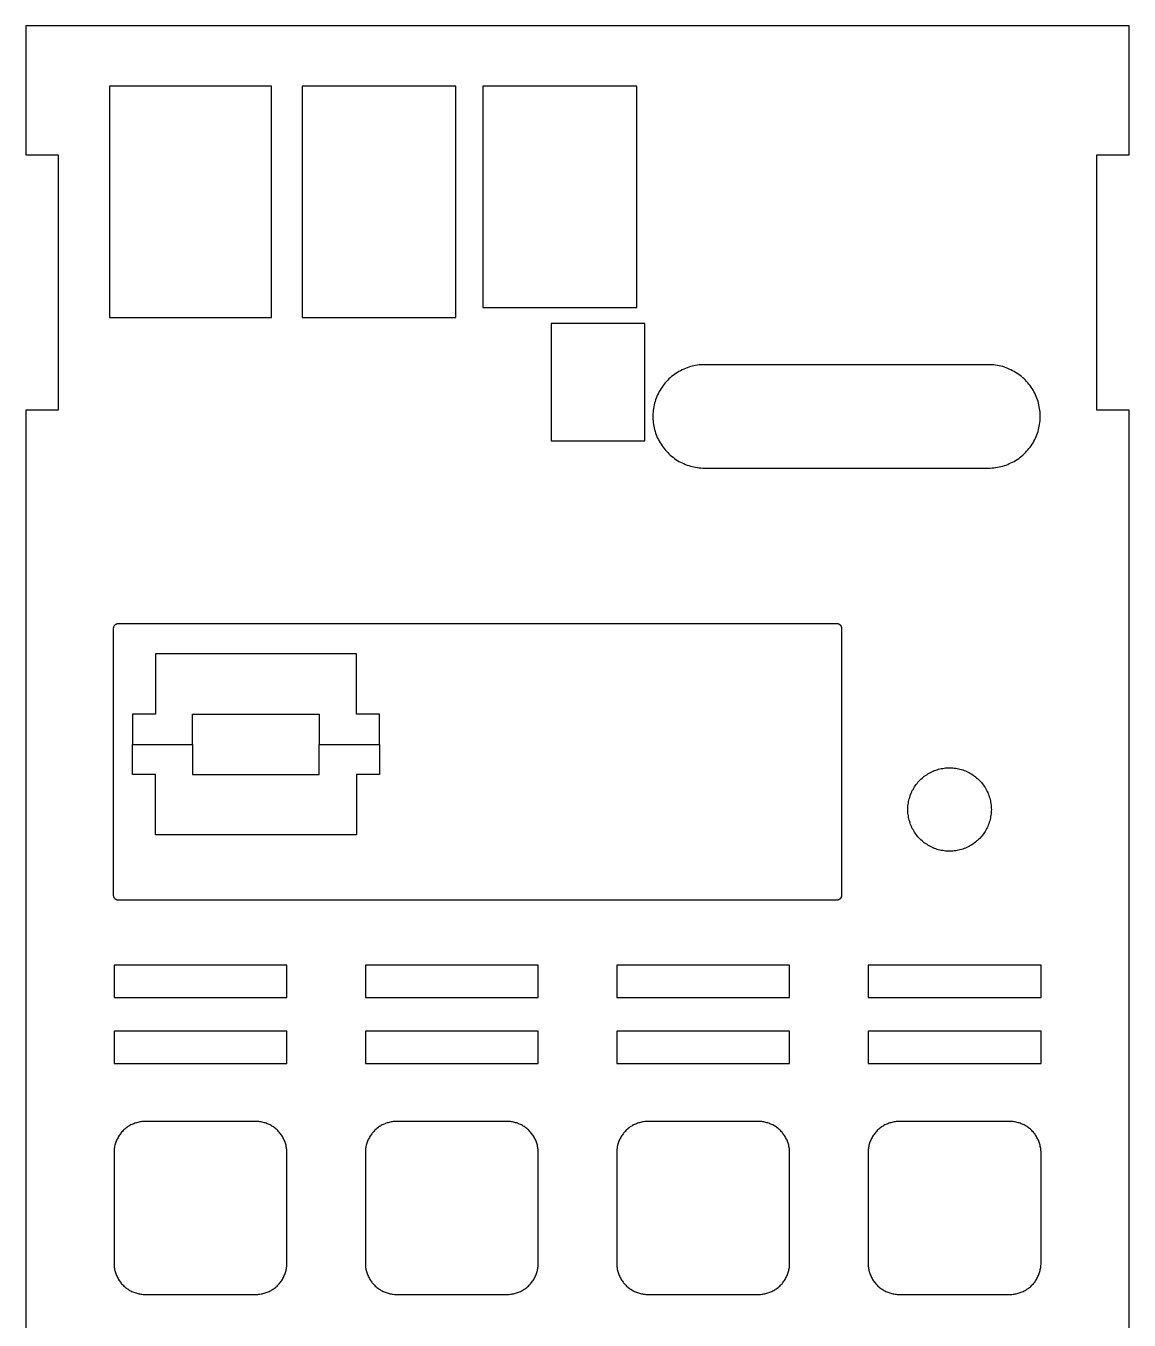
# Model space of a CAD drawing. Header units: millimetres. Extents: x -115 to 485, y -33 to 367.
# Drawn here: x -5.6 to 104.1, y 89.7 to 218.5 of the extents above; entities that cross this region are included whole.
import ezdxf

# ---------------------------------------------------------------- set-up
doc = ezdxf.new("R2010")
doc.units = ezdxf.units.MM
doc.header["$MEASUREMENT"] = 0
doc.layers.add('plot', color=12, linetype='Continuous', true_color=0xb80000)

msp = doc.modelspace()

# ---------------------------------------------------------------- linework, layer by layer
at = {"layer": 'plot'}
for points in [[(-5.63, 218.48), (-5.63, 205.65)], [(104.09, 218.48), (-5.63, 218.48)], [(104.09, 205.65), (104.09, 218.48)], [(18.79, 212.48), (2.68, 212.48)], [(2.68, 212.48), (2.68, 189.48)], [(18.79, 189.48), (18.79, 212.48)], [(37.13, 212.48), (21.83, 212.48)], [(21.83, 212.48), (21.83, 189.48)], [(37.13, 189.48), (37.13, 212.48)], [(39.83, 212.48), (39.83, 190.47)], [(55.13, 212.48), (39.83, 212.48)], [(55.13, 190.47), (55.13, 212.48)], [(-5.63, 205.65), (-2.43, 205.65)], [(-2.43, 205.65), (-2.43, 180.25)], [(100.89, 180.25), (100.89, 205.65)], [(100.89, 205.65), (104.09, 205.65)], [(2.68, 189.48), (18.79, 189.48)], [(21.83, 189.48), (37.13, 189.48)], [(39.83, 190.47), (55.13, 190.47)], [(46.62, 177.19), (55.91, 177.19), (55.91, 188.89), (46.62, 188.89), (46.62, 177.19)], [(61.87, 184.77), (61.69, 184.77), (61.51, 184.76), (61.33, 184.75), (61.16, 184.72), (60.98, 184.7), (60.81, 184.66), (60.64, 184.62), (60.46, 184.58), (60.29, 184.53), (60.13, 184.47), (59.96, 184.41), (59.8, 184.34), (59.64, 184.26), (59.48, 184.18), (59.32, 184.1), (59.17, 184.01), (59.02, 183.91), (58.87, 183.81), (58.73, 183.71), (58.59, 183.6), (58.46, 183.48), (58.33, 183.36), (58.2, 183.24), (58.08, 183.11), (57.96, 182.97), (57.85, 182.84), (57.74, 182.7), (57.64, 182.55), (57.54, 182.4), (57.44, 182.25), (57.36, 182.1), (57.27, 181.94), (57.2, 181.78), (57.13, 181.62), (57.06, 181.45), (57, 181.29), (56.95, 181.12), (56.9, 180.95), (56.85, 180.78), (56.82, 180.6), (56.79, 180.43), (56.76, 180.25), (56.74, 180.07), (56.73, 179.9), (56.73, 179.72), (56.73, 179.54), (56.73, 179.37), (56.74, 179.19), (56.76, 179.01), (56.79, 178.84), (56.82, 178.66), (56.85, 178.49), (56.9, 178.32), (56.95, 178.14), (57, 177.98), (57.06, 177.81), (57.13, 177.64), (57.2, 177.48), (57.27, 177.32), (57.36, 177.16), (57.44, 177.01), (57.54, 176.86), (57.64, 176.71), (57.74, 176.57), (57.85, 176.43), (57.96, 176.29), (58.08, 176.16), (58.2, 176.03), (58.33, 175.9), (58.46, 175.78), (58.59, 175.67), (58.73, 175.56), (58.87, 175.45), (59.02, 175.35), (59.17, 175.26), (59.32, 175.16), (59.48, 175.08), (59.64, 175), (59.8, 174.93), (59.96, 174.86), (60.13, 174.79), (60.29, 174.74), (60.46, 174.69), (60.64, 174.64), (60.81, 174.6), (60.98, 174.57), (61.16, 174.54), (61.33, 174.52), (61.51, 174.5), (61.69, 174.49), (61.87, 174.49)], [(90.11, 184.77), (61.87, 184.77)], [(90.11, 174.49), (90.29, 174.49), (90.47, 174.5), (90.65, 174.52), (90.82, 174.54), (91, 174.57), (91.17, 174.6), (91.34, 174.64), (91.52, 174.69), (91.69, 174.74), (91.85, 174.79), (92.02, 174.86), (92.18, 174.93), (92.34, 175), (92.5, 175.08), (92.66, 175.16), (92.81, 175.26), (92.96, 175.35), (93.11, 175.45), (93.25, 175.56), (93.39, 175.67), (93.52, 175.78), (93.65, 175.9), (93.78, 176.03), (93.9, 176.16), (94.02, 176.29), (94.13, 176.43), (94.24, 176.57), (94.34, 176.71), (94.44, 176.86), (94.54, 177.01), (94.62, 177.16), (94.71, 177.32), (94.78, 177.48), (94.85, 177.64), (94.92, 177.81), (94.98, 177.98), (95.04, 178.14), (95.08, 178.32), (95.13, 178.49), (95.16, 178.66), (95.19, 178.84), (95.22, 179.01), (95.24, 179.19), (95.25, 179.37), (95.25, 179.54), (95.25, 179.72), (95.25, 179.9), (95.24, 180.07), (95.22, 180.25), (95.19, 180.43), (95.16, 180.6), (95.13, 180.78), (95.08, 180.95), (95.04, 181.12), (94.98, 181.29), (94.92, 181.45), (94.85, 181.62), (94.78, 181.78), (94.71, 181.94), (94.62, 182.1), (94.54, 182.25), (94.44, 182.4), (94.34, 182.55), (94.24, 182.7), (94.13, 182.84), (94.02, 182.97), (93.9, 183.11), (93.78, 183.24), (93.65, 183.36), (93.52, 183.48), (93.39, 183.6), (93.25, 183.71), (93.11, 183.81), (92.96, 183.91), (92.81, 184.01), (92.66, 184.1), (92.5, 184.18), (92.34, 184.26), (92.18, 184.34), (92.02, 184.41), (91.85, 184.47), (91.69, 184.53), (91.52, 184.58), (91.34, 184.62), (91.17, 184.66), (91, 184.7), (90.82, 184.72), (90.65, 184.75), (90.47, 184.76), (90.29, 184.77), (90.11, 184.77)], [(-2.43, 180.25), (-5.63, 180.25)], [(-5.63, 180.25), (-5.63, 169.48)], [(104.09, 180.25), (100.89, 180.25)], [(104.09, 169.48), (104.09, 180.25)], [(61.87, 174.49), (90.11, 174.49)], [(-5.63, 169.48), (-5.63, 166.34)], [(104.09, 166.34), (104.09, 169.48)], [(-5.63, 166.34), (-5.63, -4.16)], [(104.09, -4.16), (104.09, 166.34)], [(3.59, 131.5), (3.58, 131.5), (3.57, 131.5), (3.55, 131.5), (3.54, 131.5), (3.53, 131.5), (3.52, 131.5), (3.51, 131.5), (3.5, 131.5), (3.49, 131.51), (3.47, 131.51), (3.46, 131.51), (3.45, 131.51), (3.44, 131.52), (3.43, 131.52), (3.42, 131.53), (3.4, 131.53), (3.39, 131.54), (3.38, 131.54), (3.37, 131.55), (3.36, 131.55), (3.35, 131.56), (3.34, 131.56), (3.33, 131.57), (3.31, 131.58), (3.3, 131.58), (3.29, 131.59), (3.28, 131.6), (3.27, 131.61), (3.26, 131.62), (3.25, 131.62), (3.24, 131.63), (3.23, 131.64), (3.23, 131.65), (3.22, 131.66), (3.21, 131.67), (3.2, 131.68), (3.19, 131.69), (3.18, 131.7), (3.18, 131.71), (3.17, 131.72), (3.16, 131.73), (3.16, 131.74), (3.15, 131.75), (3.14, 131.77), (3.14, 131.78), (3.13, 131.79), (3.13, 131.8), (3.12, 131.81), (3.12, 131.82), (3.12, 131.83), (3.11, 131.85), (3.11, 131.86), (3.1, 131.87), (3.1, 131.88), (3.1, 131.89), (3.1, 131.9), (3.09, 131.92), (3.09, 131.93), (3.09, 131.94), (3.09, 131.95), (3.09, 131.96), (3.09, 131.97), (3.09, 131.98), (3.09, 132), (3.09, 158.54), (3.09, 158.55), (3.09, 158.56), (3.09, 158.57), (3.09, 158.58), (3.09, 158.59), (3.09, 158.6), (3.09, 158.61), (3.1, 158.63), (3.1, 158.64), (3.1, 158.65), (3.1, 158.66), (3.11, 158.67), (3.11, 158.68), (3.12, 158.7), (3.12, 158.71), (3.12, 158.72), (3.13, 158.73), (3.13, 158.74), (3.14, 158.75), (3.14, 158.76), (3.15, 158.78), (3.16, 158.79), (3.16, 158.8), (3.17, 158.81), (3.18, 158.82), (3.18, 158.83), (3.19, 158.84), (3.2, 158.85), (3.21, 158.86), (3.22, 158.87), (3.23, 158.88), (3.23, 158.89), (3.24, 158.9), (3.25, 158.91), (3.26, 158.92), (3.27, 158.92), (3.28, 158.93), (3.29, 158.94), (3.3, 158.95), (3.31, 158.95), (3.33, 158.96), (3.34, 158.97), (3.35, 158.97), (3.36, 158.98), (3.37, 158.98), (3.38, 158.99), (3.39, 159), (3.4, 159), (3.42, 159), (3.43, 159.01), (3.44, 159.01), (3.45, 159.02), (3.46, 159.02), (3.47, 159.02), (3.49, 159.02), (3.5, 159.03), (3.51, 159.03), (3.52, 159.03), (3.53, 159.03), (3.54, 159.03), (3.55, 159.03), (3.57, 159.03), (3.58, 159.03), (3.59, 159.04), (75, 159.04), (75.01, 159.03), (75.02, 159.03), (75.03, 159.03), (75.04, 159.03), (75.05, 159.03), (75.06, 159.03), (75.07, 159.03), (75.09, 159.03), (75.1, 159.02), (75.11, 159.02), (75.12, 159.02), (75.13, 159.02), (75.14, 159.01), (75.16, 159.01), (75.17, 159), (75.18, 159), (75.19, 159), (75.2, 158.99), (75.21, 158.98), (75.23, 158.98), (75.24, 158.97), (75.25, 158.97), (75.26, 158.96), (75.27, 158.95), (75.28, 158.95), (75.29, 158.94), (75.3, 158.93), (75.31, 158.92), (75.32, 158.92), (75.33, 158.91), (75.34, 158.9), (75.35, 158.89), (75.36, 158.88), (75.37, 158.87), (75.38, 158.86), (75.38, 158.85), (75.39, 158.84), (75.4, 158.83), (75.41, 158.82), (75.41, 158.81), (75.42, 158.8), (75.43, 158.79), (75.43, 158.78), (75.44, 158.76), (75.45, 158.75), (75.45, 158.74), (75.46, 158.73), (75.46, 158.72), (75.46, 158.71), (75.47, 158.7), (75.47, 158.68), (75.48, 158.67), (75.48, 158.66), (75.48, 158.65), (75.48, 158.64), (75.49, 158.63), (75.49, 158.61), (75.49, 158.6), (75.49, 158.59), (75.49, 158.58), (75.49, 158.57), (75.5, 158.56), (75.5, 158.55), (75.5, 158.54), (75.5, 132), (75.5, 131.98), (75.5, 131.97), (75.49, 131.96), (75.49, 131.95), (75.49, 131.94), (75.49, 131.93), (75.49, 131.92), (75.49, 131.9), (75.48, 131.89), (75.48, 131.88), (75.48, 131.87), (75.48, 131.86), (75.47, 131.85), (75.47, 131.83), (75.46, 131.82), (75.46, 131.81), (75.46, 131.8), (75.45, 131.79), (75.45, 131.78), (75.44, 131.77), (75.43, 131.75), (75.43, 131.74), (75.42, 131.73), (75.41, 131.72), (75.41, 131.71), (75.4, 131.7), (75.39, 131.69), (75.38, 131.68), (75.38, 131.67), (75.37, 131.66), (75.36, 131.65), (75.35, 131.64), (75.34, 131.63), (75.33, 131.62), (75.32, 131.62), (75.31, 131.61), (75.3, 131.6), (75.29, 131.59), (75.28, 131.58), (75.27, 131.58), (75.26, 131.57), (75.25, 131.56), (75.24, 131.56), (75.23, 131.55), (75.21, 131.55), (75.2, 131.54), (75.19, 131.54), (75.18, 131.53), (75.17, 131.53), (75.16, 131.52), (75.14, 131.52), (75.13, 131.51), (75.12, 131.51), (75.11, 131.51), (75.1, 131.51), (75.09, 131.5), (75.07, 131.5), (75.06, 131.5), (75.05, 131.5), (75.04, 131.5), (75.03, 131.5), (75.02, 131.5), (75.01, 131.5), (75, 131.5), (3.59, 131.5)], [(7.25, 156), (7.25, 153)], [(27.25, 156), (7.25, 156)], [(27.25, 153), (27.25, 156)], [(7.25, 153), (7.25, 150)], [(27.25, 150), (27.25, 153)], [(7.25, 150), (4.96, 150)], [(4.96, 150), (4.96, 147)], [(10.95, 147), (10.95, 150)], [(10.95, 150), (23.55, 150)], [(23.55, 150), (23.55, 147)], [(29.54, 150), (27.25, 150)], [(27.25, 150), (27.25, 150)], [(29.54, 147), (29.54, 150)], [(4.96, 144), (4.96, 147)], [(4.96, 147), (10.95, 147)], [(10.95, 147), (10.95, 144)], [(23.55, 144), (23.55, 147)], [(23.55, 147), (29.54, 147)], [(29.54, 147), (29.54, 144)], [(90.39, 140.52), (90.38, 140.38), (90.38, 140.24), (90.36, 140.09), (90.35, 139.95), (90.32, 139.81), (90.3, 139.67), (90.26, 139.53), (90.23, 139.39), (90.18, 139.25), (90.14, 139.11), (90.09, 138.98), (90.03, 138.85), (89.97, 138.71), (89.91, 138.59), (89.84, 138.46), (89.76, 138.34), (89.68, 138.21), (89.6, 138.1), (89.52, 137.98), (89.43, 137.87), (89.33, 137.76), (89.23, 137.65), (89.13, 137.55), (89.03, 137.45), (88.92, 137.36), (88.81, 137.27), (88.69, 137.18), (88.58, 137.1), (88.45, 137.02), (88.33, 136.94), (88.21, 136.87), (88.08, 136.81), (87.95, 136.74), (87.82, 136.69), (87.68, 136.63), (87.55, 136.59), (87.41, 136.54), (87.27, 136.51), (87.13, 136.47), (86.99, 136.44), (86.85, 136.42), (86.7, 136.4), (86.56, 136.39), (86.42, 136.38), (86.27, 136.37), (86.13, 136.38), (85.98, 136.38), (85.84, 136.39), (85.7, 136.41), (85.55, 136.43), (85.41, 136.46), (85.27, 136.49), (85.13, 136.52), (84.99, 136.56), (84.86, 136.61), (84.72, 136.66), (84.59, 136.71), (84.46, 136.77), (84.33, 136.84), (84.2, 136.91), (84.08, 136.98), (83.96, 137.06), (83.84, 137.14), (83.72, 137.22), (83.61, 137.31), (83.5, 137.41), (83.39, 137.5), (83.29, 137.6), (83.19, 137.71), (83.09, 137.81), (83, 137.92), (82.91, 138.04), (82.83, 138.16), (82.75, 138.28), (82.67, 138.4), (82.6, 138.52), (82.53, 138.65), (82.47, 138.78), (82.41, 138.91), (82.36, 139.04), (82.31, 139.18), (82.27, 139.32), (82.23, 139.46), (82.19, 139.6), (82.16, 139.74), (82.14, 139.88), (82.12, 140.02), (82.1, 140.16), (82.09, 140.31), (82.09, 140.45), (82.09, 140.6), (82.09, 140.74), (82.1, 140.88), (82.12, 141.03), (82.14, 141.17), (82.16, 141.31), (82.19, 141.45), (82.23, 141.59), (82.27, 141.73), (82.31, 141.87), (82.36, 142), (82.41, 142.14), (82.47, 142.27), (82.53, 142.4), (82.6, 142.53), (82.67, 142.65), (82.75, 142.77), (82.83, 142.89), (82.91, 143.01), (83, 143.12), (83.09, 143.23), (83.19, 143.34), (83.29, 143.45), (83.39, 143.55), (83.5, 143.64), (83.61, 143.74), (83.72, 143.83), (83.84, 143.91), (83.96, 143.99), (84.08, 144.07), (84.2, 144.14), (84.33, 144.21), (84.46, 144.27), (84.59, 144.33), (84.72, 144.39), (84.86, 144.44), (84.99, 144.48), (85.13, 144.53), (85.27, 144.56), (85.41, 144.59), (85.55, 144.62), (85.7, 144.64), (85.84, 144.66), (85.98, 144.67), (86.13, 144.67), (86.27, 144.67), (86.42, 144.67), (86.56, 144.66), (86.7, 144.65), (86.85, 144.63), (86.99, 144.61), (87.13, 144.58), (87.27, 144.54), (87.41, 144.51), (87.55, 144.46), (87.68, 144.41), (87.82, 144.36), (87.95, 144.3), (88.08, 144.24), (88.21, 144.18), (88.33, 144.11), (88.45, 144.03), (88.58, 143.95), (88.69, 143.87), (88.81, 143.78), (88.92, 143.69), (89.03, 143.6), (89.13, 143.5), (89.23, 143.39), (89.33, 143.29), (89.43, 143.18), (89.52, 143.07), (89.6, 142.95), (89.68, 142.83), (89.76, 142.71), (89.84, 142.59), (89.91, 142.46), (89.97, 142.33), (90.03, 142.2), (90.09, 142.07), (90.14, 141.94), (90.18, 141.8), (90.23, 141.66), (90.26, 141.52), (90.3, 141.38), (90.32, 141.24), (90.35, 141.1), (90.36, 140.96), (90.38, 140.81), (90.38, 140.67), (90.39, 140.52)], [(7.25, 144), (4.96, 144)], [(7.25, 141), (7.25, 144)], [(10.95, 144), (23.55, 144)], [(29.54, 144), (27.25, 144)], [(27.25, 144), (27.25, 144)], [(27.25, 144), (27.25, 141)], [(7.25, 138), (7.25, 141)], [(27.25, 141), (27.25, 138)], [(27.25, 138), (7.25, 138)], [(20.33, 125.03), (3.13, 125.03), (3.13, 121.83)], [(20.33, 121.83), (20.33, 125.03)], [(45.33, 125.03), (28.13, 125.03)], [(28.13, 125.03), (28.13, 121.83)], [(45.33, 121.83), (45.33, 125.03)], [(70.33, 125.03), (53.13, 125.03)], [(53.13, 125.03), (53.13, 121.83)], [(70.33, 121.83), (70.33, 125.03)], [(78.13, 121.83), (95.33, 121.83), (95.33, 125.03), (78.13, 125.03)], [(78.13, 125.03), (78.13, 121.83)], [(3.13, 121.83), (20.33, 121.83)], [(28.13, 121.83), (45.33, 121.83)], [(53.13, 121.83), (70.33, 121.83)], [(20.33, 118.47), (3.13, 118.47), (3.13, 115.27)], [(20.33, 115.27), (20.33, 118.47)], [(45.33, 118.47), (28.13, 118.47)], [(28.13, 118.47), (28.13, 115.27)], [(45.33, 115.27), (45.33, 118.47)], [(53.13, 118.47), (53.13, 115.27)], [(70.33, 118.47), (53.13, 118.47)], [(70.33, 115.27), (70.33, 118.47)], [(78.13, 115.27), (95.33, 115.27), (95.33, 118.47), (78.13, 118.47)], [(78.13, 118.47), (78.13, 115.27)], [(3.13, 115.27), (20.33, 115.27)], [(28.13, 115.27), (45.33, 115.27)], [(53.13, 115.27), (70.33, 115.27)], [(6.23, 109.48), (6.12, 109.48), (6.02, 109.48), (5.91, 109.47), (5.81, 109.46), (5.7, 109.44), (5.6, 109.42), (5.5, 109.4), (5.39, 109.37), (5.29, 109.34), (5.19, 109.31), (5.09, 109.27), (4.99, 109.23), (4.9, 109.18), (4.8, 109.14), (4.71, 109.09), (4.62, 109.03), (4.53, 108.98), (4.44, 108.92), (4.36, 108.85), (4.27, 108.79), (4.19, 108.72), (4.11, 108.65), (4.04, 108.58), (3.96, 108.5), (3.89, 108.42), (3.82, 108.34), (3.76, 108.26), (3.7, 108.17), (3.64, 108.08), (3.58, 107.99), (3.53, 107.9), (3.48, 107.81), (3.43, 107.72), (3.39, 107.62), (3.35, 107.52), (3.31, 107.42), (3.27, 107.32), (3.24, 107.22), (3.22, 107.12), (3.19, 107.01), (3.17, 106.91), (3.16, 106.81), (3.15, 106.7), (3.14, 106.6), (3.13, 106.49), (3.13, 106.38)], [(17.23, 109.48), (6.23, 109.48)], [(20.33, 106.38), (20.33, 106.49), (20.32, 106.6), (20.31, 106.7), (20.3, 106.81), (20.28, 106.91), (20.26, 107.01), (20.24, 107.12), (20.21, 107.22), (20.18, 107.32), (20.15, 107.42), (20.11, 107.52), (20.07, 107.62), (20.03, 107.72), (19.98, 107.81), (19.93, 107.9), (19.88, 107.99), (19.82, 108.08), (19.76, 108.17), (19.7, 108.26), (19.63, 108.34), (19.57, 108.42), (19.49, 108.5), (19.42, 108.58), (19.35, 108.65), (19.27, 108.72), (19.19, 108.79), (19.1, 108.85), (19.02, 108.92), (18.93, 108.98), (18.84, 109.03), (18.75, 109.09), (18.66, 109.14), (18.56, 109.18), (18.46, 109.23), (18.37, 109.27), (18.27, 109.31), (18.17, 109.34), (18.07, 109.37), (17.96, 109.4), (17.86, 109.42), (17.76, 109.44), (17.65, 109.46), (17.55, 109.47), (17.44, 109.48), (17.34, 109.48), (17.23, 109.48)], [(31.23, 109.48), (31.12, 109.48), (31.02, 109.48), (30.91, 109.47), (30.81, 109.46), (30.7, 109.44), (30.6, 109.42), (30.5, 109.4), (30.39, 109.37), (30.29, 109.34), (30.19, 109.31), (30.09, 109.27), (29.99, 109.23), (29.9, 109.18), (29.8, 109.14), (29.71, 109.09), (29.62, 109.03), (29.53, 108.98), (29.44, 108.92), (29.36, 108.85), (29.27, 108.79), (29.19, 108.72), (29.11, 108.65), (29.04, 108.58), (28.96, 108.5), (28.89, 108.42), (28.82, 108.34), (28.76, 108.26), (28.7, 108.17), (28.64, 108.08), (28.58, 107.99), (28.53, 107.9), (28.48, 107.81), (28.43, 107.72), (28.39, 107.62), (28.35, 107.52), (28.31, 107.42), (28.27, 107.32), (28.24, 107.22), (28.22, 107.12), (28.19, 107.01), (28.17, 106.91), (28.16, 106.81), (28.15, 106.7), (28.14, 106.6), (28.13, 106.49), (28.13, 106.38)], [(42.23, 109.48), (31.23, 109.48)], [(45.33, 106.38), (45.33, 106.49), (45.32, 106.6), (45.31, 106.7), (45.3, 106.81), (45.28, 106.91), (45.26, 107.01), (45.24, 107.12), (45.21, 107.22), (45.18, 107.32), (45.15, 107.42), (45.11, 107.52), (45.07, 107.62), (45.03, 107.72), (44.98, 107.81), (44.93, 107.9), (44.88, 107.99), (44.82, 108.08), (44.76, 108.17), (44.7, 108.26), (44.63, 108.34), (44.57, 108.42), (44.49, 108.5), (44.42, 108.58), (44.35, 108.65), (44.27, 108.72), (44.19, 108.79), (44.1, 108.85), (44.02, 108.92), (43.93, 108.98), (43.84, 109.03), (43.75, 109.09), (43.66, 109.14), (43.56, 109.18), (43.46, 109.23), (43.37, 109.27), (43.27, 109.31), (43.17, 109.34), (43.07, 109.37), (42.96, 109.4), (42.86, 109.42), (42.76, 109.44), (42.65, 109.46), (42.55, 109.47), (42.44, 109.48), (42.34, 109.48), (42.23, 109.48)], [(56.23, 109.48), (56.12, 109.48), (56.02, 109.48), (55.91, 109.47), (55.81, 109.46), (55.7, 109.44), (55.6, 109.42), (55.5, 109.4), (55.39, 109.37), (55.29, 109.34), (55.19, 109.31), (55.09, 109.27), (54.99, 109.23), (54.9, 109.18), (54.8, 109.14), (54.71, 109.09), (54.62, 109.03), (54.53, 108.98), (54.44, 108.92), (54.36, 108.85), (54.27, 108.79), (54.19, 108.72), (54.11, 108.65), (54.04, 108.58), (53.96, 108.5), (53.89, 108.42), (53.82, 108.34), (53.76, 108.26), (53.7, 108.17), (53.64, 108.08), (53.58, 107.99), (53.53, 107.9), (53.48, 107.81), (53.43, 107.72), (53.39, 107.62), (53.35, 107.52), (53.31, 107.42), (53.27, 107.32), (53.24, 107.22), (53.22, 107.12), (53.19, 107.01), (53.17, 106.91), (53.16, 106.81), (53.15, 106.7), (53.14, 106.6), (53.13, 106.49), (53.13, 106.38)], [(67.23, 109.48), (56.23, 109.48)], [(70.33, 106.38), (70.33, 106.49), (70.32, 106.6), (70.31, 106.7), (70.3, 106.81), (70.28, 106.91), (70.26, 107.01), (70.24, 107.12), (70.21, 107.22), (70.18, 107.32), (70.15, 107.42), (70.11, 107.52), (70.07, 107.62), (70.03, 107.72), (69.98, 107.81), (69.93, 107.9), (69.88, 107.99), (69.82, 108.08), (69.76, 108.17), (69.7, 108.26), (69.63, 108.34), (69.57, 108.42), (69.49, 108.5), (69.42, 108.58), (69.35, 108.65), (69.27, 108.72), (69.19, 108.79), (69.1, 108.85), (69.02, 108.92), (68.93, 108.98), (68.84, 109.03), (68.75, 109.09), (68.66, 109.14), (68.56, 109.18), (68.46, 109.23), (68.37, 109.27), (68.27, 109.31), (68.17, 109.34), (68.07, 109.37), (67.96, 109.4), (67.86, 109.42), (67.76, 109.44), (67.65, 109.46), (67.55, 109.47), (67.44, 109.48), (67.34, 109.48), (67.23, 109.48)], [(81.23, 109.48), (81.12, 109.48), (81.02, 109.48), (80.91, 109.47), (80.81, 109.46), (80.7, 109.44), (80.6, 109.42), (80.5, 109.4), (80.39, 109.37), (80.29, 109.34), (80.19, 109.31), (80.09, 109.27), (79.99, 109.23), (79.9, 109.18), (79.8, 109.14), (79.71, 109.09), (79.62, 109.03), (79.53, 108.98), (79.44, 108.92), (79.36, 108.85), (79.27, 108.79), (79.19, 108.72), (79.11, 108.65), (79.04, 108.58), (78.96, 108.5), (78.89, 108.42), (78.82, 108.34), (78.76, 108.26), (78.7, 108.17), (78.64, 108.08), (78.58, 107.99), (78.53, 107.9), (78.48, 107.81), (78.43, 107.72), (78.39, 107.62), (78.35, 107.52), (78.31, 107.42), (78.27, 107.32), (78.24, 107.22), (78.22, 107.12), (78.19, 107.01), (78.17, 106.91), (78.16, 106.81), (78.15, 106.7), (78.14, 106.6), (78.13, 106.49), (78.13, 106.38)], [(92.23, 109.48), (81.23, 109.48)], [(95.33, 106.38), (95.33, 106.49), (95.32, 106.6), (95.31, 106.7), (95.3, 106.81), (95.28, 106.91), (95.26, 107.01), (95.24, 107.12), (95.21, 107.22), (95.18, 107.32), (95.15, 107.42), (95.11, 107.52), (95.07, 107.62), (95.03, 107.72), (94.98, 107.81), (94.93, 107.9), (94.88, 107.99), (94.82, 108.08), (94.76, 108.17), (94.7, 108.26), (94.63, 108.34), (94.57, 108.42), (94.49, 108.5), (94.42, 108.58), (94.35, 108.65), (94.27, 108.72), (94.19, 108.79), (94.1, 108.85), (94.02, 108.92), (93.93, 108.98), (93.84, 109.03), (93.75, 109.09), (93.66, 109.14), (93.56, 109.18), (93.46, 109.23), (93.37, 109.27), (93.27, 109.31), (93.17, 109.34), (93.07, 109.37), (92.96, 109.4), (92.86, 109.42), (92.76, 109.44), (92.65, 109.46), (92.55, 109.47), (92.44, 109.48), (92.34, 109.48), (92.23, 109.48)], [(3.13, 106.38), (3.13, 95.38)], [(20.33, 95.38), (20.33, 106.38)], [(28.13, 106.38), (28.13, 95.38)], [(45.33, 95.38), (45.33, 106.38)], [(53.13, 106.38), (53.13, 95.38)], [(70.33, 95.38), (70.33, 106.38)], [(78.13, 106.38), (78.13, 95.38)], [(95.33, 95.38), (95.33, 106.38)], [(3.13, 95.38), (3.13, 95.28), (3.14, 95.17), (3.15, 95.07), (3.16, 94.96), (3.17, 94.86), (3.19, 94.75), (3.22, 94.65), (3.24, 94.55), (3.27, 94.45), (3.31, 94.35), (3.35, 94.25), (3.39, 94.15), (3.43, 94.05), (3.48, 93.96), (3.53, 93.86), (3.58, 93.77), (3.64, 93.68), (3.7, 93.6), (3.76, 93.51), (3.82, 93.43), (3.89, 93.35), (3.96, 93.27), (4.04, 93.19), (4.11, 93.12), (4.19, 93.05), (4.27, 92.98), (4.36, 92.91), (4.44, 92.85), (4.53, 92.79), (4.62, 92.74), (4.71, 92.68), (4.8, 92.63), (4.9, 92.58), (4.99, 92.54), (5.09, 92.5), (5.19, 92.46), (5.29, 92.43), (5.39, 92.4), (5.5, 92.37), (5.6, 92.35), (5.7, 92.33), (5.81, 92.31), (5.91, 92.3), (6.02, 92.29), (6.12, 92.29), (6.23, 92.28)], [(17.23, 92.28), (17.34, 92.29), (17.44, 92.29), (17.55, 92.3), (17.65, 92.31), (17.76, 92.33), (17.86, 92.35), (17.96, 92.37), (18.07, 92.4), (18.17, 92.43), (18.27, 92.46), (18.37, 92.5), (18.46, 92.54), (18.56, 92.58), (18.66, 92.63), (18.75, 92.68), (18.84, 92.74), (18.93, 92.79), (19.02, 92.85), (19.1, 92.91), (19.19, 92.98), (19.27, 93.05), (19.35, 93.12), (19.42, 93.19), (19.49, 93.27), (19.57, 93.35), (19.63, 93.43), (19.7, 93.51), (19.76, 93.6), (19.82, 93.68), (19.88, 93.77), (19.93, 93.86), (19.98, 93.96), (20.03, 94.05), (20.07, 94.15), (20.11, 94.25), (20.15, 94.35), (20.18, 94.45), (20.21, 94.55), (20.24, 94.65), (20.26, 94.75), (20.28, 94.86), (20.3, 94.96), (20.31, 95.07), (20.32, 95.17), (20.33, 95.28), (20.33, 95.38)], [(28.13, 95.38), (28.13, 95.28), (28.14, 95.17), (28.15, 95.07), (28.16, 94.96), (28.17, 94.86), (28.19, 94.75), (28.22, 94.65), (28.24, 94.55), (28.27, 94.45), (28.31, 94.35), (28.35, 94.25), (28.39, 94.15), (28.43, 94.05), (28.48, 93.96), (28.53, 93.86), (28.58, 93.77), (28.64, 93.68), (28.7, 93.6), (28.76, 93.51), (28.82, 93.43), (28.89, 93.35), (28.96, 93.27), (29.04, 93.19), (29.11, 93.12), (29.19, 93.05), (29.27, 92.98), (29.36, 92.91), (29.44, 92.85), (29.53, 92.79), (29.62, 92.74), (29.71, 92.68), (29.8, 92.63), (29.9, 92.58), (29.99, 92.54), (30.09, 92.5), (30.19, 92.46), (30.29, 92.43), (30.39, 92.4), (30.5, 92.37), (30.6, 92.35), (30.7, 92.33), (30.81, 92.31), (30.91, 92.3), (31.02, 92.29), (31.12, 92.29), (31.23, 92.28)], [(42.23, 92.28), (42.34, 92.29), (42.44, 92.29), (42.55, 92.3), (42.65, 92.31), (42.76, 92.33), (42.86, 92.35), (42.96, 92.37), (43.07, 92.4), (43.17, 92.43), (43.27, 92.46), (43.37, 92.5), (43.46, 92.54), (43.56, 92.58), (43.66, 92.63), (43.75, 92.68), (43.84, 92.74), (43.93, 92.79), (44.02, 92.85), (44.1, 92.91), (44.19, 92.98), (44.27, 93.05), (44.35, 93.12), (44.42, 93.19), (44.49, 93.27), (44.57, 93.35), (44.63, 93.43), (44.7, 93.51), (44.76, 93.6), (44.82, 93.68), (44.88, 93.77), (44.93, 93.86), (44.98, 93.96), (45.03, 94.05), (45.07, 94.15), (45.11, 94.25), (45.15, 94.35), (45.18, 94.45), (45.21, 94.55), (45.24, 94.65), (45.26, 94.75), (45.28, 94.86), (45.3, 94.96), (45.31, 95.07), (45.32, 95.17), (45.33, 95.28), (45.33, 95.38)], [(53.13, 95.38), (53.13, 95.28), (53.14, 95.17), (53.15, 95.07), (53.16, 94.96), (53.17, 94.86), (53.19, 94.75), (53.22, 94.65), (53.24, 94.55), (53.27, 94.45), (53.31, 94.35), (53.35, 94.25), (53.39, 94.15), (53.43, 94.05), (53.48, 93.96), (53.53, 93.86), (53.58, 93.77), (53.64, 93.68), (53.7, 93.6), (53.76, 93.51), (53.82, 93.43), (53.89, 93.35), (53.96, 93.27), (54.04, 93.19), (54.11, 93.12), (54.19, 93.05), (54.27, 92.98), (54.36, 92.91), (54.44, 92.85), (54.53, 92.79), (54.62, 92.74), (54.71, 92.68), (54.8, 92.63), (54.9, 92.58), (54.99, 92.54), (55.09, 92.5), (55.19, 92.46), (55.29, 92.43), (55.39, 92.4), (55.5, 92.37), (55.6, 92.35), (55.7, 92.33), (55.81, 92.31), (55.91, 92.3), (56.02, 92.29), (56.12, 92.29), (56.23, 92.28)], [(67.23, 92.28), (67.34, 92.29), (67.44, 92.29), (67.55, 92.3), (67.65, 92.31), (67.76, 92.33), (67.86, 92.35), (67.96, 92.37), (68.07, 92.4), (68.17, 92.43), (68.27, 92.46), (68.37, 92.5), (68.46, 92.54), (68.56, 92.58), (68.66, 92.63), (68.75, 92.68), (68.84, 92.74), (68.93, 92.79), (69.02, 92.85), (69.1, 92.91), (69.19, 92.98), (69.27, 93.05), (69.35, 93.12), (69.42, 93.19), (69.49, 93.27), (69.57, 93.35), (69.63, 93.43), (69.7, 93.51), (69.76, 93.6), (69.82, 93.68), (69.88, 93.77), (69.93, 93.86), (69.98, 93.96), (70.03, 94.05), (70.07, 94.15), (70.11, 94.25), (70.15, 94.35), (70.18, 94.45), (70.21, 94.55), (70.24, 94.65), (70.26, 94.75), (70.28, 94.86), (70.3, 94.96), (70.31, 95.07), (70.32, 95.17), (70.33, 95.28), (70.33, 95.38)], [(78.13, 95.38), (78.13, 95.28), (78.14, 95.17), (78.15, 95.07), (78.16, 94.96), (78.17, 94.86), (78.19, 94.75), (78.22, 94.65), (78.24, 94.55), (78.27, 94.45), (78.31, 94.35), (78.35, 94.25), (78.39, 94.15), (78.43, 94.05), (78.48, 93.96), (78.53, 93.86), (78.58, 93.77), (78.64, 93.68), (78.7, 93.6), (78.76, 93.51), (78.82, 93.43), (78.89, 93.35), (78.96, 93.27), (79.04, 93.19), (79.11, 93.12), (79.19, 93.05), (79.27, 92.98), (79.36, 92.91), (79.44, 92.85), (79.53, 92.79), (79.62, 92.74), (79.71, 92.68), (79.8, 92.63), (79.9, 92.58), (79.99, 92.54), (80.09, 92.5), (80.19, 92.46), (80.29, 92.43), (80.39, 92.4), (80.5, 92.37), (80.6, 92.35), (80.7, 92.33), (80.81, 92.31), (80.91, 92.3), (81.02, 92.29), (81.12, 92.29), (81.23, 92.28)], [(92.23, 92.28), (92.34, 92.29), (92.44, 92.29), (92.55, 92.3), (92.65, 92.31), (92.76, 92.33), (92.86, 92.35), (92.96, 92.37), (93.07, 92.4), (93.17, 92.43), (93.27, 92.46), (93.37, 92.5), (93.46, 92.54), (93.56, 92.58), (93.66, 92.63), (93.75, 92.68), (93.84, 92.74), (93.93, 92.79), (94.02, 92.85), (94.1, 92.91), (94.19, 92.98), (94.27, 93.05), (94.35, 93.12), (94.42, 93.19), (94.49, 93.27), (94.57, 93.35), (94.63, 93.43), (94.7, 93.51), (94.76, 93.6), (94.82, 93.68), (94.88, 93.77), (94.93, 93.86), (94.98, 93.96), (95.03, 94.05), (95.07, 94.15), (95.11, 94.25), (95.15, 94.35), (95.18, 94.45), (95.21, 94.55), (95.24, 94.65), (95.26, 94.75), (95.28, 94.86), (95.3, 94.96), (95.31, 95.07), (95.32, 95.17), (95.33, 95.28), (95.33, 95.38)], [(6.23, 92.28), (17.23, 92.28)], [(31.23, 92.28), (42.23, 92.28)], [(56.23, 92.28), (67.23, 92.28)], [(81.23, 92.28), (92.23, 92.28)]]:
    msp.add_lwpolyline(points, dxfattribs=at)

doc.saveas('drawing.dxf')
